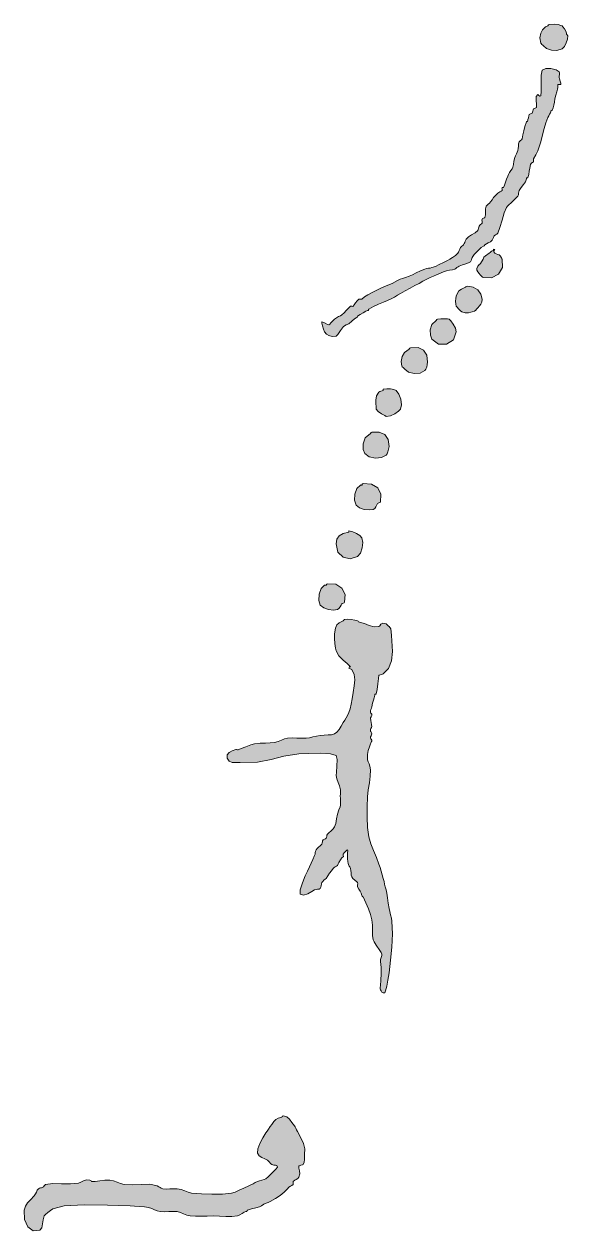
# Model space of a CAD drawing. Header units: inches. Extents: x -493 to 820, y -401 to 913.
# Drawn here: x 80.8 to 121, y 676.2 to 765.5 of the extents above; entities that cross this region are included whole.
import ezdxf

# ---------------------------------------------------------------- set-up
doc = ezdxf.new("R2010")
doc.units = ezdxf.units.IN
doc.header["$MEASUREMENT"] = 0
doc.layers.add('Layer 1', color=7, linetype='Continuous')

msp = doc.modelspace()

# ---------------------------------------------------------------- hatches: boundary and pattern name
at = {"layer": 'Layer 1', "true_color": 0xffffff}
for points in [[(119.567, 765.418), (119.589, 765.441), (119.599, 765.472), (119.619, 765.502), (119.673, 765.524), (120.031, 765.549), (120.33, 765.511), (120.539, 765.453), (120.626, 765.418), (120.677, 765.354), (120.789, 765.203), (120.898, 765.027), (120.943, 764.889), (120.954, 764.799), (120.99, 764.746), (121.029, 764.711), (121.049, 764.677), (121.022, 764.445), (120.928, 764.161), (120.789, 763.896), (120.626, 763.724), (120.237, 763.594), (119.828, 763.612), (119.474, 763.739), (119.25, 763.936), (119.204, 763.988), (119.135, 764.052), (119.07, 764.111), (119.038, 764.147), (118.973, 764.543), (119.038, 764.875), (119.183, 765.133), (119.355, 765.312), (119.405, 765.346), (119.455, 765.371), (119.507, 765.392)], [(119.144, 762.136), (119.411, 762.257), (119.796, 762.261), (120.172, 762.176), (120.414, 762.03), (120.434, 761.95), (120.43, 761.826), (120.418, 761.699), (120.414, 761.606), (120.441, 761.488), (120.49, 761.324), (120.528, 761.168), (120.52, 761.077), (120.478, 761.069), (120.411, 761.079), (120.346, 761.087), (120.309, 761.077), (120.298, 761.032), (120.303, 760.974), (120.31, 760.915), (120.309, 760.865), (120.274, 760.736), (120.223, 760.542), (120.161, 760.298), (120.097, 760.018), (120.049, 759.781), (120.008, 759.563), (119.957, 759.362), (119.885, 759.171), (119.859, 759.149), (119.825, 759.143), (119.795, 759.124), (119.779, 759.065), (119.755, 758.99), (119.7, 758.889), (119.631, 758.771), (119.567, 758.642), (119.416, 758.244), (119.286, 757.814), (119.164, 757.349), (119.038, 756.842), (118.933, 756.47), (118.816, 756.161), (118.679, 755.875), (118.508, 755.571), (118.503, 755.525), (118.512, 755.461), (118.519, 755.398), (118.508, 755.359), (118.44, 755.311), (118.385, 755.273), (118.338, 755.226), (118.296, 755.147), (118.226, 754.899), (118.194, 754.66), (118.16, 754.426), (118.085, 754.195), (118.059, 754.173), (118.025, 754.166), (117.995, 754.147), (117.979, 754.089), (117.912, 753.884), (117.767, 753.676), (117.595, 753.462), (117.45, 753.242), (117.417, 753.137), (117.403, 753.027), (117.387, 752.918), (117.344, 752.818), (117.254, 752.713), (117.146, 752.61), (117.03, 752.506), (116.92, 752.395), (116.818, 752.295), (116.697, 752.19), (116.582, 752.081), (116.497, 751.971), (116.335, 751.571), (116.179, 751.034), (116.023, 750.489), (115.861, 750.065), (115.794, 749.997), (115.7, 749.944), (115.608, 749.873), (115.544, 749.748), (115.459, 749.551), (115.33, 749.44), (115.149, 749.352), (114.908, 749.218), (114.884, 749.187), (114.879, 749.154), (114.862, 749.126), (114.803, 749.112), (114.632, 749.008), (114.378, 748.77), (114.125, 748.49), (113.956, 748.266), (113.936, 748.206), (113.907, 748.104), (113.877, 748.004), (113.85, 747.948), (113.707, 747.874), (113.491, 747.8), (113.242, 747.72), (113.002, 747.63), (112.931, 747.587), (112.84, 747.522), (112.751, 747.458), (112.685, 747.418), (112.501, 747.363), (112.296, 747.325), (112.074, 747.28), (111.838, 747.207), (111.664, 747.134), (111.504, 747.062), (111.326, 746.983), (111.097, 746.889), (110.865, 746.788), (110.604, 746.659), (110.324, 746.513), (110.038, 746.359), (109.725, 746.194), (109.38, 746.012), (109.02, 745.819), (108.662, 745.619), (108.432, 745.479), (108.211, 745.34), (107.977, 745.208), (107.708, 745.089), (107.402, 744.971), (107.044, 744.823), (106.674, 744.649), (106.332, 744.454), (106.308, 744.422), (106.303, 744.389), (106.286, 744.362), (106.226, 744.348), (106.092, 744.297), (105.89, 744.182), (105.669, 744.044), (105.485, 743.924), (105.461, 743.893), (105.456, 743.859), (105.439, 743.832), (105.379, 743.818), (105.252, 743.735), (105.053, 743.556), (104.832, 743.376), (104.638, 743.289), (104.447, 743.155), (104.227, 742.869), (104.026, 742.582), (103.897, 742.442), (103.605, 742.427), (103.372, 742.492), (103.188, 742.611), (103.05, 742.76), (102.957, 742.959), (102.893, 743.211), (102.854, 743.423), (102.838, 743.501), (102.921, 743.495), (103.084, 743.416), (103.256, 743.325), (103.367, 743.289), (103.429, 743.335), (103.516, 743.437), (103.634, 743.571), (103.791, 743.712), (103.936, 743.81), (104.085, 743.895), (104.221, 743.968), (104.32, 744.03), (104.492, 744.181), (104.642, 744.34), (104.789, 744.502), (104.956, 744.666), (105, 744.674), (105.064, 744.664), (105.127, 744.655), (105.167, 744.666), (105.246, 744.777), (105.344, 744.924), (105.459, 745.073), (105.591, 745.195), (105.636, 745.201), (105.7, 745.192), (105.763, 745.184), (105.803, 745.195), (105.997, 745.367), (106.259, 745.522), (106.558, 745.673), (106.861, 745.83), (107.202, 745.995), (107.61, 746.17), (108.04, 746.36), (108.45, 746.571), (108.63, 746.661), (108.812, 746.726), (109.024, 746.793), (109.297, 746.889), (109.549, 746.999), (109.835, 747.137), (110.144, 747.284), (110.461, 747.418), (110.597, 747.456), (110.732, 747.476), (110.865, 747.494), (110.991, 747.524), (111.243, 747.62), (111.534, 747.745), (111.843, 747.893), (112.155, 748.054), (112.315, 748.144), (112.523, 748.273), (112.732, 748.425), (112.896, 748.583), (112.954, 748.678), (112.999, 748.786), (113.046, 748.899), (113.108, 749.007), (113.159, 749.061), (113.214, 749.104), (113.269, 749.152), (113.32, 749.218), (113.376, 749.313), (113.417, 749.394), (113.462, 749.492), (113.532, 749.642), (113.688, 749.816), (113.927, 749.963), (114.179, 750.108), (114.379, 750.277), (114.417, 750.35), (114.438, 750.435), (114.457, 750.521), (114.485, 750.595), (114.534, 750.656), (114.596, 750.709), (114.656, 750.759), (114.697, 750.807), (114.71, 750.879), (114.699, 750.964), (114.686, 751.05), (114.697, 751.124), (114.736, 751.153), (114.806, 751.181), (114.874, 751.207), (114.908, 751.23), (114.947, 751.444), (114.947, 751.656), (114.954, 751.867), (115.014, 752.077), (115.07, 752.147), (115.158, 752.223), (115.252, 752.305), (115.332, 752.395), (115.44, 752.555), (115.555, 752.711), (115.689, 752.869), (115.861, 753.03), (115.937, 753.084), (116.02, 753.134), (116.103, 753.185), (116.179, 753.242), (116.188, 753.284), (116.179, 753.349), (116.169, 753.413), (116.179, 753.454), (116.2, 753.457), (116.234, 753.452), (116.266, 753.448), (116.285, 753.454), (116.372, 753.632), (116.445, 753.853), (116.518, 754.085), (116.603, 754.301), (116.657, 754.415), (116.731, 754.558), (116.82, 754.704), (116.92, 754.83), (116.984, 754.959), (117.021, 755.155), (117.062, 755.4), (117.132, 755.677), (117.183, 755.812), (117.239, 755.945), (117.295, 756.076), (117.344, 756.207), (117.374, 756.352), (117.39, 756.513), (117.409, 756.68), (117.45, 756.842), (117.491, 756.892), (117.555, 756.929), (117.619, 756.976), (117.661, 757.054), (117.729, 757.355), (117.795, 757.659), (117.875, 757.978), (117.979, 758.324), (118, 758.342), (118.034, 758.352), (118.067, 758.375), (118.085, 758.43), (118.097, 758.489), (118.126, 758.622), (118.161, 758.765), (118.191, 758.854), (118.233, 758.887), (118.297, 758.909), (118.36, 758.93), (118.402, 758.959), (118.432, 759.03), (118.451, 759.115), (118.472, 759.202), (118.508, 759.277), (118.549, 759.302), (118.619, 759.332), (118.687, 759.361), (118.72, 759.383), (118.73, 759.612), (118.704, 759.921), (118.712, 760.2), (118.826, 760.336), (118.84, 760.309), (118.903, 760.258), (118.981, 760.22), (119.038, 760.23), (119.081, 760.57), (119.074, 761.175), (119.075, 761.783)], [(115.544, 748.795), (115.544, 748.812), (115.544, 748.848), (115.543, 748.884), (115.544, 748.901), (115.634, 748.877), (115.606, 748.807), (115.574, 748.704), (115.649, 748.583), (115.749, 748.535), (115.859, 748.506), (115.971, 748.463), (116.073, 748.371), (116.095, 748.33), (116.133, 748.253), (116.167, 748.182), (116.179, 748.16), (116.221, 747.527), (115.911, 747.036), (115.391, 746.763), (114.803, 746.783), (114.736, 746.823), (114.65, 746.898), (114.561, 746.996), (114.485, 747.101), (114.395, 747.223), (114.324, 747.327), (114.307, 747.45), (114.379, 747.63), (114.429, 747.694), (114.488, 747.745), (114.546, 747.791), (114.591, 747.842), (114.771, 748.156), (114.842, 748.295), (114.947, 748.392), (115.226, 748.583), (115.298, 748.641), (115.375, 748.707), (115.457, 748.764)], [(113.426, 746.042), (113.466, 746.066), (113.506, 746.101), (113.56, 746.133), (113.638, 746.148), (114.045, 746.075), (114.378, 745.872), (114.606, 745.568), (114.697, 745.195), (114.676, 744.972), (114.608, 744.816), (114.505, 744.691), (114.379, 744.56), (114.293, 744.45), (114.229, 744.368), (114.135, 744.302), (113.956, 744.242), (113.875, 744.219), (113.692, 744.183), (113.456, 744.177), (113.214, 744.242), (113.108, 744.327), (112.969, 744.466), (112.847, 744.6), (112.791, 744.666), (112.75, 744.829), (112.743, 745.037), (112.76, 745.245), (112.791, 745.407), (112.874, 745.635), (112.993, 745.81), (113.169, 745.941)], [(111.309, 743.606), (111.331, 743.63), (111.34, 743.662), (111.36, 743.691), (111.414, 743.712), (111.652, 743.735), (111.92, 743.737), (112.147, 743.727), (112.261, 743.712), (112.398, 743.587), (112.574, 743.335), (112.727, 743.034), (112.791, 742.76), (112.58, 742.173), (112.08, 741.856), (111.485, 741.859), (110.991, 742.23), (110.874, 742.533), (110.855, 742.926), (110.984, 743.314)], [(109.297, 741.489), (109.318, 741.513), (109.328, 741.543), (109.349, 741.574), (109.402, 741.595), (109.962, 741.601), (110.373, 741.416), (110.616, 741.055), (110.673, 740.536), (110.648, 740.346), (110.604, 740.166), (110.54, 740.013), (110.461, 739.901), (110.12, 739.717), (109.683, 739.677), (109.265, 739.775), (108.979, 740.007), (108.935, 740.058), (108.864, 740.125), (108.798, 740.186), (108.767, 740.219), (108.718, 740.58), (108.782, 740.937), (108.972, 741.252)], [(107.391, 738.418), (107.394, 738.437), (107.391, 738.472), (107.388, 738.507), (107.391, 738.524), (107.645, 738.563), (107.928, 738.546), (108.181, 738.492), (108.344, 738.418), (108.548, 738.154), (108.687, 737.78), (108.733, 737.38), (108.662, 737.042), (108.517, 736.889), (108.244, 736.702), (107.915, 736.553), (107.603, 736.513), (107.503, 736.57), (107.267, 736.712), (107.014, 736.886), (106.861, 737.042), (106.852, 737.088), (106.854, 737.146), (106.859, 737.205), (106.861, 737.254), (106.84, 737.449), (106.831, 737.723), (106.89, 738.027), (107.073, 738.312), (107.142, 738.358), (107.214, 738.378), (107.296, 738.392)], [(106.438, 735.242), (106.46, 735.266), (106.469, 735.297), (106.49, 735.327), (106.544, 735.348), (107.097, 735.354), (107.508, 735.171), (107.755, 734.812), (107.814, 734.289), (107.785, 734.081), (107.733, 733.896), (107.669, 733.749), (107.603, 733.654), (107.269, 733.479), (106.812, 733.427), (106.354, 733.515), (106.015, 733.76), (105.896, 734.071), (105.893, 734.492), (106.057, 734.917)], [(105.803, 731.431), (105.824, 731.454), (105.834, 731.485), (105.854, 731.515), (105.909, 731.536), (106.515, 731.499), (106.976, 731.212), (107.22, 730.743), (107.179, 730.16), (107.141, 730.127), (107.073, 730.103), (107.006, 730.08), (106.967, 730.054), (106.921, 729.955), (106.851, 729.826), (106.759, 729.705), (106.649, 729.63), (106.355, 729.592), (105.984, 729.63), (105.628, 729.748), (105.379, 729.948), (105.268, 730.301), (105.287, 730.752), (105.431, 731.173), (105.697, 731.431), (105.722, 731.434), (105.75, 731.43), (105.778, 731.427)], [(104.85, 727.937), (104.85, 727.953), (104.85, 727.989), (104.85, 728.025), (104.85, 728.042), (105.131, 727.977), (105.416, 727.849), (105.656, 727.685), (105.803, 727.513), (105.874, 727.182), (105.837, 726.774), (105.704, 726.392), (105.485, 726.136), (104.952, 725.979), (104.421, 726.096), (104.025, 726.471), (103.897, 727.089), (103.964, 727.421), (104.129, 727.671), (104.417, 727.842)], [(103.156, 724.019), (103.177, 724.042), (103.187, 724.073), (103.208, 724.104), (103.262, 724.125), (103.868, 724.088), (104.328, 723.8), (104.573, 723.331), (104.532, 722.748), (104.494, 722.715), (104.426, 722.69), (104.358, 722.668), (104.32, 722.642), (104.274, 722.543), (104.204, 722.414), (104.112, 722.294), (104.003, 722.219), (103.709, 722.18), (103.337, 722.219), (102.981, 722.336), (102.732, 722.536), (102.621, 722.89), (102.64, 723.341), (102.784, 723.761), (103.05, 724.019), (103.075, 724.022), (103.103, 724.018), (103.131, 724.015)], [(104.426, 721.372), (104.444, 721.391), (104.459, 721.421), (104.485, 721.454), (104.532, 721.478), (104.768, 721.505), (105.026, 721.485), (105.275, 721.435), (105.485, 721.372), (105.527, 721.347), (105.566, 721.312), (105.619, 721.282), (105.697, 721.266), (106.001, 721.186), (106.346, 721.041), (106.709, 720.93), (107.073, 720.948), (107.13, 721.018), (107.215, 721.133), (107.362, 721.209), (107.603, 721.16), (107.64, 721.127), (107.706, 721.061), (107.772, 720.991), (107.814, 720.948), (107.939, 720.775), (107.986, 720.575), (108, 720.297), (108.026, 719.889), (108.061, 719.11), (107.991, 718.412), (107.779, 717.843), (107.391, 717.454), (107.339, 717.436), (107.229, 717.4), (107.122, 717.364), (107.073, 717.348), (107.027, 717.114), (106.994, 716.723), (106.947, 716.3), (106.861, 715.972), (106.835, 715.95), (106.802, 715.943), (106.771, 715.924), (106.755, 715.866), (106.724, 715.683), (106.664, 715.502), (106.596, 715.291), (106.544, 715.019), (106.514, 714.909), (106.468, 714.81), (106.434, 714.709), (106.438, 714.595), (106.461, 714.552), (106.497, 714.518), (106.53, 714.496), (106.544, 714.489), (106.536, 714.374), (106.498, 714.277), (106.457, 714.207), (106.438, 714.172), (106.46, 714.001), (106.495, 713.847), (106.528, 713.696), (106.544, 713.537), (106.523, 713.494), (106.479, 713.42), (106.441, 713.326), (106.438, 713.219), (106.458, 713.183), (106.493, 713.139), (106.526, 713.082), (106.544, 713.007), (106.525, 712.941), (106.483, 712.872), (106.445, 712.791), (106.438, 712.689), (106.46, 712.655), (106.501, 712.612), (106.537, 712.555), (106.544, 712.478), (106.53, 712.453), (106.497, 712.394), (106.461, 712.324), (106.438, 712.266), (106.362, 712.047), (106.275, 711.788), (106.215, 711.477), (106.226, 711.101), (106.271, 710.938), (106.335, 710.794), (106.398, 710.619), (106.438, 710.36), (106.427, 709.889), (106.361, 709.39), (106.28, 708.874), (106.226, 708.348), (106.197, 707.605), (106.194, 706.834), (106.233, 706.08), (106.332, 705.384), (106.476, 704.868), (106.67, 704.367), (106.88, 703.871), (107.073, 703.372), (107.156, 703.117), (107.236, 702.852), (107.313, 702.582), (107.391, 702.313), (107.444, 702.094), (107.484, 701.889), (107.53, 701.684), (107.603, 701.466), (107.665, 701.218), (107.715, 700.869), (107.762, 700.475), (107.814, 700.09), (107.865, 699.854), (107.929, 699.613), (107.989, 699.373), (108.026, 699.137), (108.061, 698.204), (108.022, 697.226), (107.933, 696.251), (107.814, 695.325), (107.732, 694.788), (107.647, 694.325), (107.567, 693.991), (107.497, 693.843), (107.386, 693.829), (107.292, 693.891), (107.222, 693.982), (107.179, 694.054), (107.15, 694.121), (107.153, 694.169), (107.168, 694.239), (107.179, 694.372), (107.201, 694.776), (107.234, 695.239), (107.24, 695.718), (107.179, 696.172), (107.185, 696.3), (107.229, 696.453), (107.274, 696.597), (107.285, 696.701), (107.23, 696.832), (107.143, 696.975), (107.046, 697.114), (106.967, 697.231), (106.875, 697.368), (106.784, 697.496), (106.706, 697.623), (106.649, 697.76), (106.6, 698.077), (106.591, 698.447), (106.584, 698.845), (106.544, 699.243), (106.444, 699.633), (106.292, 700.054), (106.106, 700.493), (105.909, 700.937), (105.884, 700.958), (105.85, 700.965), (105.819, 700.985), (105.803, 701.042), (105.764, 701.223), (105.683, 701.372), (105.583, 701.515), (105.485, 701.678), (105.473, 701.751), (105.484, 701.836), (105.496, 701.921), (105.485, 701.996), (105.423, 702.052), (105.288, 702.172), (105.145, 702.311), (105.062, 702.419), (105.024, 702.562), (105.005, 702.73), (104.987, 702.902), (104.956, 703.054), (104.933, 703.108), (104.906, 703.156), (104.877, 703.207), (104.85, 703.266), (104.801, 703.407), (104.769, 703.562), (104.75, 703.754), (104.744, 704.007), (104.748, 704.091), (104.755, 704.229), (104.757, 704.363), (104.744, 704.431), (104.702, 704.391), (104.605, 704.299), (104.497, 704.193), (104.426, 704.113), (104.42, 704.068), (104.429, 704.003), (104.437, 703.941), (104.426, 703.901), (104.36, 703.849), (104.311, 703.807), (104.266, 703.759), (104.214, 703.689), (104.097, 703.498), (104.047, 703.382), (104.028, 703.314), (104.003, 703.266), (103.931, 703.208), (103.842, 703.161), (103.754, 703.112), (103.685, 703.054), (103.554, 702.881), (103.42, 702.692), (103.286, 702.499), (103.156, 702.313), (103.089, 702.244), (103.002, 702.174), (102.913, 702.094), (102.838, 701.996), (102.809, 701.898), (102.794, 701.773), (102.775, 701.654), (102.732, 701.572), (102.641, 701.526), (102.53, 701.509), (102.416, 701.497), (102.309, 701.466), (102.106, 701.344), (101.798, 701.173), (101.481, 701.068), (101.25, 701.148), (101.243, 701.472), (101.405, 701.976), (101.622, 702.49), (101.779, 702.843), (101.923, 703.168), (102.056, 703.444), (102.183, 703.711), (102.309, 704.007), (102.338, 704.116), (102.354, 704.222), (102.373, 704.326), (102.415, 704.431), (102.488, 704.519), (102.598, 704.614), (102.721, 704.724), (102.838, 704.854), (102.874, 704.934), (102.889, 705.019), (102.904, 705.101), (102.944, 705.172), (102.99, 705.202), (103.052, 705.224), (103.113, 705.248), (103.156, 705.278), (103.189, 705.35), (103.207, 705.433), (103.225, 705.519), (103.262, 705.596), (103.362, 705.693), (103.522, 705.83), (103.684, 705.982), (103.791, 706.125), (103.87, 706.381), (103.936, 706.718), (104.009, 707.076), (104.108, 707.396), (104.197, 707.602), (104.235, 707.739), (104.236, 707.916), (104.214, 708.242), (104.212, 708.405), (104.218, 708.576), (104.222, 708.739), (104.214, 708.878), (104.148, 709.157), (104.051, 709.422), (103.957, 709.68), (103.897, 709.937), (103.918, 710.171), (103.96, 710.627), (103.971, 711.109), (103.897, 711.419), (103.49, 711.54), (102.727, 711.579), (101.861, 711.565), (101.144, 711.525), (100.039, 711.35), (99.087, 711.104), (98.079, 710.909), (96.803, 710.89), (96.471, 710.894), (96.198, 710.901), (95.988, 710.982), (95.85, 711.207), (95.839, 711.47), (95.977, 711.635), (96.209, 711.745), (96.485, 711.842), (96.531, 711.844), (96.596, 711.837), (96.659, 711.832), (96.697, 711.842), (96.867, 711.926), (97.214, 712.06), (97.593, 712.19), (97.861, 712.266), (98.292, 712.32), (98.681, 712.333), (99.031, 712.339), (99.344, 712.372), (99.611, 712.447), (99.859, 712.544), (100.087, 712.635), (100.297, 712.689), (100.656, 712.712), (101, 712.701), (101.336, 712.685), (101.673, 712.689), (101.919, 712.725), (102.183, 712.783), (102.457, 712.848), (102.732, 712.901), (103.028, 712.925), (103.312, 712.928), (103.571, 712.944), (103.791, 713.007), (103.961, 713.139), (104.117, 713.339), (104.269, 713.584), (104.426, 713.854), (104.539, 714.03), (104.647, 714.194), (104.751, 714.373), (104.85, 714.595), (104.935, 714.863), (105.018, 715.204), (105.096, 715.611), (105.167, 716.078), (105.239, 716.558), (105.28, 716.999), (105.238, 717.402), (105.062, 717.771), (105.023, 717.794), (104.952, 717.829), (104.882, 717.861), (104.85, 717.877), (104.857, 717.923), (104.885, 717.969), (104.921, 717.995), (104.956, 717.983), (104.721, 718.21), (104.412, 718.473), (104.11, 718.782), (103.897, 719.148), (103.847, 719.366), (103.803, 719.696), (103.78, 720.07), (103.791, 720.419), (103.852, 720.845), (103.95, 721.091), (104.128, 721.24)], [(99.873, 684.631), (99.882, 684.648), (99.897, 684.685), (99.927, 684.721), (99.979, 684.737), (100.245, 684.664), (100.449, 684.479), (100.63, 684.239), (100.826, 683.996), (100.868, 683.929), (100.919, 683.822), (100.976, 683.696), (101.038, 683.572), (101.292, 683.1), (101.48, 682.683), (101.579, 682.287), (101.567, 681.878), (101.558, 681.695), (101.563, 681.496), (101.544, 681.302), (101.461, 681.137), (101.405, 681.112), (101.296, 681.075), (101.19, 681.042), (101.144, 681.031), (101.146, 680.864), (101.192, 680.664), (101.214, 680.436), (101.144, 680.184), (101.062, 680.091), (100.954, 680.028), (100.834, 679.964), (100.72, 679.866), (100.712, 679.822), (100.722, 679.758), (100.731, 679.695), (100.72, 679.655), (100.621, 679.585), (100.515, 679.52), (100.406, 679.443), (100.297, 679.337), (100.048, 679.078), (99.763, 678.836), (99.427, 678.606), (99.026, 678.384), (98.871, 678.32), (98.713, 678.265), (98.553, 678.189), (98.391, 678.066), (98.227, 677.991), (97.949, 677.921), (97.628, 677.845), (97.332, 677.749), (97.312, 677.725), (97.304, 677.69), (97.284, 677.659), (97.226, 677.643), (97.087, 677.596), (96.936, 677.499), (96.771, 677.395), (96.591, 677.325), (96.189, 677.284), (95.742, 677.288), (95.27, 677.312), (94.791, 677.325), (94.354, 677.316), (93.914, 677.302), (93.488, 677.299), (93.097, 677.325), (92.855, 677.384), (92.619, 677.479), (92.384, 677.575), (92.144, 677.643), (91.845, 677.664), (91.532, 677.647), (91.208, 677.629), (90.874, 677.643), (90.657, 677.698), (90.461, 677.788), (90.26, 677.884), (90.026, 677.96), (89.723, 678.007), (89.364, 678.035), (88.993, 678.052), (88.65, 678.066), (86.99, 678.131), (85.253, 678.145), (83.785, 678.066), (82.932, 677.854), (82.757, 677.729), (82.562, 677.579), (82.394, 677.433), (82.297, 677.325), (82.213, 677.044), (82.185, 676.729), (82.134, 676.447), (81.979, 676.267), (81.477, 676.22), (81.077, 676.514), (80.837, 677.054), (80.814, 677.749), (80.905, 678.057), (81.065, 678.296), (81.285, 678.526), (81.556, 678.808), (81.656, 678.951), (81.724, 679.094), (81.787, 679.226), (81.874, 679.337), (81.945, 679.379), (82.021, 679.396), (82.102, 679.41), (82.191, 679.443), (82.239, 679.485), (82.302, 679.554), (82.362, 679.621), (82.403, 679.655), (82.939, 679.721), (83.588, 679.707), (84.253, 679.694), (84.838, 679.761), (85.005, 679.832), (85.2, 679.929), (85.425, 679.994), (85.685, 679.972), (85.723, 679.95), (85.763, 679.914), (85.791, 679.88), (85.791, 679.866), (86.059, 679.881), (86.408, 679.93), (86.793, 679.973), (87.167, 679.972), (87.425, 679.916), (87.688, 679.822), (87.955, 679.723), (88.227, 679.655), (88.845, 679.626), (89.486, 679.661), (90.105, 679.666), (90.662, 679.549), (90.78, 679.488), (90.869, 679.428), (90.96, 679.375), (91.085, 679.337), (91.338, 679.316), (91.607, 679.328), (91.88, 679.344), (92.144, 679.337), (92.433, 679.274), (92.699, 679.177), (92.953, 679.081), (93.203, 679.02), (93.931, 678.952), (94.715, 678.925), (95.484, 678.945), (96.167, 679.02), (96.426, 679.094), (96.738, 679.225), (97.083, 679.386), (97.438, 679.549), (97.598, 679.625), (97.753, 679.708), (97.911, 679.791), (98.073, 679.866), (98.241, 679.924), (98.414, 679.969), (98.575, 680.016), (98.708, 680.078), (98.862, 680.218), (99.151, 680.5), (99.432, 680.781), (99.556, 680.925), (99.51, 681.056), (99.422, 681.083), (99.296, 681.084), (99.132, 681.137), (99.042, 681.208), (98.961, 681.301), (98.886, 681.391), (98.814, 681.455), (98.628, 681.542), (98.403, 681.642), (98.198, 681.78), (98.073, 681.984), (98.099, 682.301), (98.261, 682.699), (98.487, 683.11), (98.708, 683.466), (98.79, 683.593), (98.897, 683.759), (99.017, 683.938), (99.132, 684.102), (99.296, 684.325), (99.433, 684.475), (99.604, 684.57)]]:
    msp.add_hatch(color=7, dxfattribs=at).paths.add_polyline_path(points)

# ---------------------------------------------------------------- linework, layer by layer
at = {"layer": 'Layer 1', "lineweight": 0}
for points in [[(119.567, 765.418), (119.589, 765.441), (119.599, 765.472), (119.619, 765.502), (119.673, 765.524), (120.031, 765.549), (120.33, 765.511), (120.539, 765.453), (120.626, 765.418), (120.677, 765.354), (120.789, 765.203), (120.898, 765.027), (120.943, 764.889), (120.954, 764.799), (120.99, 764.746), (121.029, 764.711), (121.049, 764.677), (121.022, 764.445), (120.928, 764.161), (120.789, 763.896), (120.626, 763.724), (120.237, 763.594), (119.828, 763.612), (119.474, 763.739), (119.25, 763.936), (119.204, 763.988), (119.135, 764.052), (119.07, 764.111), (119.038, 764.147), (118.973, 764.543), (119.038, 764.875), (119.183, 765.133), (119.355, 765.312), (119.405, 765.346), (119.455, 765.371), (119.507, 765.392), (119.567, 765.418), (119.567, 765.418)], [(119.144, 762.136), (119.411, 762.257), (119.796, 762.261), (120.172, 762.176), (120.414, 762.03), (120.434, 761.95), (120.43, 761.826), (120.418, 761.699), (120.414, 761.606), (120.441, 761.488), (120.49, 761.324), (120.528, 761.168), (120.52, 761.077), (120.478, 761.069), (120.411, 761.079), (120.346, 761.087), (120.309, 761.077), (120.298, 761.032), (120.303, 760.974), (120.31, 760.915), (120.309, 760.865), (120.274, 760.736), (120.223, 760.542), (120.161, 760.298), (120.097, 760.018), (120.049, 759.781), (120.008, 759.563), (119.957, 759.362), (119.885, 759.171), (119.859, 759.149), (119.825, 759.143), (119.795, 759.124), (119.779, 759.065), (119.755, 758.99), (119.7, 758.889), (119.631, 758.771), (119.567, 758.642), (119.416, 758.244), (119.286, 757.814), (119.164, 757.349), (119.038, 756.842), (118.933, 756.47), (118.816, 756.161), (118.679, 755.875), (118.508, 755.571), (118.503, 755.525), (118.512, 755.461), (118.519, 755.398), (118.508, 755.359), (118.44, 755.311), (118.385, 755.273), (118.338, 755.226), (118.296, 755.147), (118.226, 754.899), (118.194, 754.66), (118.16, 754.426), (118.085, 754.195), (118.059, 754.173), (118.025, 754.166), (117.995, 754.147), (117.979, 754.089), (117.912, 753.884), (117.767, 753.676), (117.595, 753.462), (117.45, 753.242), (117.417, 753.137), (117.403, 753.027), (117.387, 752.918), (117.344, 752.818), (117.254, 752.713), (117.146, 752.61), (117.03, 752.506), (116.92, 752.395), (116.818, 752.295), (116.697, 752.19), (116.582, 752.081), (116.497, 751.971), (116.335, 751.571), (116.179, 751.034), (116.023, 750.489), (115.861, 750.065), (115.794, 749.997), (115.7, 749.944), (115.608, 749.873), (115.544, 749.748), (115.459, 749.551), (115.33, 749.44), (115.149, 749.352), (114.908, 749.218), (114.884, 749.187), (114.879, 749.154), (114.862, 749.126), (114.803, 749.112), (114.632, 749.008), (114.378, 748.77), (114.125, 748.49), (113.956, 748.266), (113.936, 748.206), (113.907, 748.104), (113.877, 748.004), (113.85, 747.948), (113.707, 747.874), (113.491, 747.8), (113.242, 747.72), (113.002, 747.63), (112.931, 747.587), (112.84, 747.522), (112.751, 747.458), (112.685, 747.418), (112.501, 747.363), (112.296, 747.325), (112.074, 747.28), (111.838, 747.207), (111.664, 747.134), (111.504, 747.062), (111.326, 746.983), (111.097, 746.889), (110.865, 746.788), (110.604, 746.659), (110.324, 746.513), (110.038, 746.359), (109.725, 746.194), (109.38, 746.012), (109.02, 745.819), (108.662, 745.619), (108.432, 745.479), (108.211, 745.34), (107.977, 745.208), (107.708, 745.089), (107.402, 744.971), (107.044, 744.823), (106.674, 744.649), (106.332, 744.454), (106.308, 744.422), (106.303, 744.389), (106.286, 744.362), (106.226, 744.348), (106.092, 744.297), (105.89, 744.182), (105.669, 744.044), (105.485, 743.924), (105.461, 743.893), (105.456, 743.859), (105.439, 743.832), (105.379, 743.818), (105.252, 743.735), (105.053, 743.556), (104.832, 743.376), (104.638, 743.289), (104.447, 743.155), (104.227, 742.869), (104.026, 742.582), (103.897, 742.442), (103.605, 742.427), (103.372, 742.492), (103.188, 742.611), (103.05, 742.76), (102.957, 742.959), (102.893, 743.211), (102.854, 743.423), (102.838, 743.501), (102.921, 743.495), (103.084, 743.416), (103.256, 743.325), (103.367, 743.289), (103.429, 743.335), (103.516, 743.437), (103.634, 743.571), (103.791, 743.712), (103.936, 743.81), (104.085, 743.895), (104.221, 743.968), (104.32, 744.03), (104.492, 744.181), (104.642, 744.34), (104.789, 744.502), (104.956, 744.666), (105, 744.674), (105.064, 744.664), (105.127, 744.655), (105.167, 744.666), (105.246, 744.777), (105.344, 744.924), (105.459, 745.073), (105.591, 745.195), (105.636, 745.201), (105.7, 745.192), (105.763, 745.184), (105.803, 745.195), (105.997, 745.367), (106.259, 745.522), (106.558, 745.673), (106.861, 745.83), (107.202, 745.995), (107.61, 746.17), (108.04, 746.36), (108.45, 746.571), (108.63, 746.661), (108.812, 746.726), (109.024, 746.793), (109.297, 746.889), (109.549, 746.999), (109.835, 747.137), (110.144, 747.284), (110.461, 747.418), (110.597, 747.456), (110.732, 747.476), (110.865, 747.494), (110.991, 747.524), (111.243, 747.62), (111.534, 747.745), (111.843, 747.893), (112.155, 748.054), (112.315, 748.144), (112.523, 748.273), (112.732, 748.425), (112.896, 748.583), (112.954, 748.678), (112.999, 748.786), (113.046, 748.899), (113.108, 749.007), (113.159, 749.061), (113.214, 749.104), (113.269, 749.152), (113.32, 749.218), (113.376, 749.313), (113.417, 749.394), (113.462, 749.492), (113.532, 749.642), (113.688, 749.816), (113.927, 749.963), (114.179, 750.108), (114.379, 750.277), (114.417, 750.35), (114.438, 750.435), (114.457, 750.521), (114.485, 750.595), (114.534, 750.656), (114.596, 750.709), (114.656, 750.759), (114.697, 750.807), (114.71, 750.879), (114.699, 750.964), (114.686, 751.05), (114.697, 751.124), (114.736, 751.153), (114.806, 751.181), (114.874, 751.207), (114.908, 751.23), (114.947, 751.444), (114.947, 751.656), (114.954, 751.867), (115.014, 752.077), (115.07, 752.147), (115.158, 752.223), (115.252, 752.305), (115.332, 752.395), (115.44, 752.555), (115.555, 752.711), (115.689, 752.869), (115.861, 753.03), (115.937, 753.084), (116.02, 753.134), (116.103, 753.185), (116.179, 753.242), (116.188, 753.284), (116.179, 753.349), (116.169, 753.413), (116.179, 753.454), (116.2, 753.457), (116.234, 753.452), (116.266, 753.448), (116.285, 753.454), (116.372, 753.632), (116.445, 753.853), (116.518, 754.085), (116.603, 754.301), (116.657, 754.415), (116.731, 754.558), (116.82, 754.704), (116.92, 754.83), (116.984, 754.959), (117.021, 755.155), (117.062, 755.4), (117.132, 755.677), (117.183, 755.812), (117.239, 755.945), (117.295, 756.076), (117.344, 756.207), (117.374, 756.352), (117.39, 756.513), (117.409, 756.68), (117.45, 756.842), (117.491, 756.892), (117.555, 756.929), (117.619, 756.976), (117.661, 757.054), (117.729, 757.355), (117.795, 757.659), (117.875, 757.978), (117.979, 758.324), (118, 758.342), (118.034, 758.352), (118.067, 758.375), (118.085, 758.43), (118.097, 758.489), (118.126, 758.622), (118.161, 758.765), (118.191, 758.854), (118.233, 758.887), (118.297, 758.909), (118.36, 758.93), (118.402, 758.959), (118.432, 759.03), (118.451, 759.115), (118.472, 759.202), (118.508, 759.277), (118.549, 759.302), (118.619, 759.332), (118.687, 759.361), (118.72, 759.383), (118.73, 759.612), (118.704, 759.921), (118.712, 760.2), (118.826, 760.336), (118.84, 760.309), (118.903, 760.258), (118.981, 760.22), (119.038, 760.23), (119.081, 760.57), (119.074, 761.175), (119.075, 761.783), (119.144, 762.136), (119.144, 762.136)], [(115.544, 748.795), (115.544, 748.812), (115.544, 748.848), (115.543, 748.884), (115.544, 748.901), (115.634, 748.877), (115.606, 748.807), (115.574, 748.704), (115.649, 748.583), (115.749, 748.535), (115.859, 748.506), (115.971, 748.463), (116.073, 748.371), (116.095, 748.33), (116.133, 748.253), (116.167, 748.182), (116.179, 748.16), (116.221, 747.527), (115.911, 747.036), (115.391, 746.763), (114.803, 746.783), (114.736, 746.823), (114.65, 746.898), (114.561, 746.996), (114.485, 747.101), (114.395, 747.223), (114.324, 747.327), (114.307, 747.45), (114.379, 747.63), (114.429, 747.694), (114.488, 747.745), (114.546, 747.791), (114.591, 747.842), (114.771, 748.156), (114.842, 748.295), (114.947, 748.392), (115.226, 748.583), (115.298, 748.641), (115.375, 748.707), (115.457, 748.764), (115.544, 748.795), (115.544, 748.795)], [(113.426, 746.042), (113.466, 746.066), (113.506, 746.101), (113.56, 746.133), (113.638, 746.148), (114.045, 746.075), (114.378, 745.872), (114.606, 745.568), (114.697, 745.195), (114.676, 744.972), (114.608, 744.816), (114.505, 744.691), (114.379, 744.56), (114.293, 744.45), (114.229, 744.368), (114.135, 744.302), (113.956, 744.242), (113.875, 744.219), (113.692, 744.183), (113.456, 744.177), (113.214, 744.242), (113.108, 744.327), (112.969, 744.466), (112.847, 744.6), (112.791, 744.666), (112.75, 744.829), (112.743, 745.037), (112.76, 745.245), (112.791, 745.407), (112.874, 745.635), (112.993, 745.81), (113.169, 745.941), (113.426, 746.042), (113.426, 746.042)], [(111.309, 743.606), (111.331, 743.63), (111.34, 743.662), (111.36, 743.691), (111.414, 743.712), (111.652, 743.735), (111.92, 743.737), (112.147, 743.727), (112.261, 743.712), (112.398, 743.587), (112.574, 743.335), (112.727, 743.034), (112.791, 742.76), (112.58, 742.173), (112.08, 741.856), (111.485, 741.859), (110.991, 742.23), (110.874, 742.533), (110.855, 742.926), (110.984, 743.314), (111.309, 743.606), (111.309, 743.606)], [(109.297, 741.489), (109.318, 741.513), (109.328, 741.543), (109.349, 741.574), (109.402, 741.595), (109.962, 741.601), (110.373, 741.416), (110.616, 741.055), (110.673, 740.536), (110.648, 740.346), (110.604, 740.166), (110.54, 740.013), (110.461, 739.901), (110.12, 739.717), (109.683, 739.677), (109.265, 739.775), (108.979, 740.007), (108.935, 740.058), (108.864, 740.125), (108.798, 740.186), (108.767, 740.219), (108.718, 740.58), (108.782, 740.937), (108.972, 741.252), (109.297, 741.489), (109.297, 741.489)], [(107.391, 738.418), (107.394, 738.437), (107.391, 738.472), (107.388, 738.507), (107.391, 738.524), (107.645, 738.563), (107.928, 738.546), (108.181, 738.492), (108.344, 738.418), (108.548, 738.154), (108.687, 737.78), (108.733, 737.38), (108.662, 737.042), (108.517, 736.889), (108.244, 736.702), (107.915, 736.553), (107.603, 736.513), (107.503, 736.57), (107.267, 736.712), (107.014, 736.886), (106.861, 737.042), (106.852, 737.088), (106.854, 737.146), (106.859, 737.205), (106.861, 737.254), (106.84, 737.449), (106.831, 737.723), (106.89, 738.027), (107.073, 738.312), (107.142, 738.358), (107.214, 738.378), (107.296, 738.392), (107.391, 738.418), (107.391, 738.418)], [(106.438, 735.242), (106.46, 735.266), (106.469, 735.297), (106.49, 735.327), (106.544, 735.348), (107.097, 735.354), (107.508, 735.171), (107.755, 734.812), (107.814, 734.289), (107.785, 734.081), (107.733, 733.896), (107.669, 733.749), (107.603, 733.654), (107.269, 733.479), (106.812, 733.427), (106.354, 733.515), (106.015, 733.76), (105.896, 734.071), (105.893, 734.492), (106.057, 734.917), (106.438, 735.242), (106.438, 735.242)], [(105.803, 731.431), (105.824, 731.454), (105.834, 731.485), (105.854, 731.515), (105.909, 731.536), (106.515, 731.499), (106.976, 731.212), (107.22, 730.743), (107.179, 730.16), (107.141, 730.127), (107.073, 730.103), (107.006, 730.08), (106.967, 730.054), (106.921, 729.955), (106.851, 729.826), (106.759, 729.705), (106.649, 729.63), (106.355, 729.592), (105.984, 729.63), (105.628, 729.748), (105.379, 729.948), (105.268, 730.301), (105.287, 730.752), (105.431, 731.173), (105.697, 731.431), (105.722, 731.434), (105.75, 731.43), (105.778, 731.427), (105.803, 731.431), (105.803, 731.431)], [(104.85, 727.937), (104.85, 727.953), (104.85, 727.989), (104.85, 728.025), (104.85, 728.042), (105.131, 727.977), (105.416, 727.849), (105.656, 727.685), (105.803, 727.513), (105.874, 727.182), (105.837, 726.774), (105.704, 726.392), (105.485, 726.136), (104.952, 725.979), (104.421, 726.096), (104.025, 726.471), (103.897, 727.089), (103.964, 727.421), (104.129, 727.671), (104.417, 727.842), (104.85, 727.937), (104.85, 727.937)], [(103.156, 724.019), (103.177, 724.042), (103.187, 724.073), (103.208, 724.104), (103.262, 724.125), (103.868, 724.088), (104.328, 723.8), (104.573, 723.331), (104.532, 722.748), (104.494, 722.715), (104.426, 722.69), (104.358, 722.668), (104.32, 722.642), (104.274, 722.543), (104.204, 722.414), (104.112, 722.294), (104.003, 722.219), (103.709, 722.18), (103.337, 722.219), (102.981, 722.336), (102.732, 722.536), (102.621, 722.89), (102.64, 723.341), (102.784, 723.761), (103.05, 724.019), (103.075, 724.022), (103.103, 724.018), (103.131, 724.015), (103.156, 724.019), (103.156, 724.019)], [(104.426, 721.372), (104.444, 721.391), (104.459, 721.421), (104.485, 721.454), (104.532, 721.478), (104.768, 721.505), (105.026, 721.485), (105.275, 721.435), (105.485, 721.372), (105.527, 721.347), (105.566, 721.312), (105.619, 721.282), (105.697, 721.266), (106.001, 721.186), (106.346, 721.041), (106.709, 720.93), (107.073, 720.948), (107.13, 721.018), (107.215, 721.133), (107.362, 721.209), (107.603, 721.16), (107.64, 721.127), (107.706, 721.061), (107.772, 720.991), (107.814, 720.948), (107.939, 720.775), (107.986, 720.575), (108, 720.297), (108.026, 719.889), (108.061, 719.11), (107.991, 718.412), (107.779, 717.843), (107.391, 717.454), (107.339, 717.436), (107.229, 717.4), (107.122, 717.364), (107.073, 717.348), (107.027, 717.114), (106.994, 716.723), (106.947, 716.3), (106.861, 715.972), (106.835, 715.95), (106.802, 715.943), (106.771, 715.924), (106.755, 715.866), (106.724, 715.683), (106.664, 715.502), (106.596, 715.291), (106.544, 715.019), (106.514, 714.909), (106.468, 714.81), (106.434, 714.709), (106.438, 714.595), (106.461, 714.552), (106.497, 714.518), (106.53, 714.496), (106.544, 714.489), (106.536, 714.374), (106.498, 714.277), (106.457, 714.207), (106.438, 714.172), (106.46, 714.001), (106.495, 713.847), (106.528, 713.696), (106.544, 713.537), (106.523, 713.494), (106.479, 713.42), (106.441, 713.326), (106.438, 713.219), (106.458, 713.183), (106.493, 713.139), (106.526, 713.082), (106.544, 713.007), (106.525, 712.941), (106.483, 712.872), (106.445, 712.791), (106.438, 712.689), (106.46, 712.655), (106.501, 712.612), (106.537, 712.555), (106.544, 712.478), (106.53, 712.453), (106.497, 712.394), (106.461, 712.324), (106.438, 712.266), (106.362, 712.047), (106.275, 711.788), (106.215, 711.477), (106.226, 711.101), (106.271, 710.938), (106.335, 710.794), (106.398, 710.619), (106.438, 710.36), (106.427, 709.889), (106.361, 709.39), (106.28, 708.874), (106.226, 708.348), (106.197, 707.605), (106.194, 706.834), (106.233, 706.08), (106.332, 705.384), (106.476, 704.868), (106.67, 704.367), (106.88, 703.871), (107.073, 703.372), (107.156, 703.117), (107.236, 702.852), (107.313, 702.582), (107.391, 702.313), (107.444, 702.094), (107.484, 701.889), (107.53, 701.684), (107.603, 701.466), (107.665, 701.218), (107.715, 700.869), (107.762, 700.475), (107.814, 700.09), (107.865, 699.854), (107.929, 699.613), (107.989, 699.373), (108.026, 699.137), (108.061, 698.204), (108.022, 697.226), (107.933, 696.251), (107.814, 695.325), (107.732, 694.788), (107.647, 694.325), (107.567, 693.991), (107.497, 693.843), (107.386, 693.829), (107.292, 693.891), (107.222, 693.982), (107.179, 694.054), (107.15, 694.121), (107.153, 694.169), (107.168, 694.239), (107.179, 694.372), (107.201, 694.776), (107.234, 695.239), (107.24, 695.718), (107.179, 696.172), (107.185, 696.3), (107.229, 696.453), (107.274, 696.597), (107.285, 696.701), (107.23, 696.832), (107.143, 696.975), (107.046, 697.114), (106.967, 697.231), (106.875, 697.368), (106.784, 697.496), (106.706, 697.623), (106.649, 697.76), (106.6, 698.077), (106.591, 698.447), (106.584, 698.845), (106.544, 699.243), (106.444, 699.633), (106.292, 700.054), (106.106, 700.493), (105.909, 700.937), (105.884, 700.958), (105.85, 700.965), (105.819, 700.985), (105.803, 701.042), (105.764, 701.223), (105.683, 701.372), (105.583, 701.515), (105.485, 701.678), (105.473, 701.751), (105.484, 701.836), (105.496, 701.921), (105.485, 701.996), (105.423, 702.052), (105.288, 702.172), (105.145, 702.311), (105.062, 702.419), (105.024, 702.562), (105.005, 702.73), (104.987, 702.902), (104.956, 703.054), (104.933, 703.108), (104.906, 703.156), (104.877, 703.207), (104.85, 703.266), (104.801, 703.407), (104.769, 703.562), (104.75, 703.754), (104.744, 704.007), (104.748, 704.091), (104.755, 704.229), (104.757, 704.363), (104.744, 704.431), (104.702, 704.391), (104.605, 704.299), (104.497, 704.193), (104.426, 704.113), (104.42, 704.068), (104.429, 704.003), (104.437, 703.941), (104.426, 703.901), (104.36, 703.849), (104.311, 703.807), (104.266, 703.759), (104.214, 703.689), (104.097, 703.498), (104.047, 703.382), (104.028, 703.314), (104.003, 703.266), (103.931, 703.208), (103.842, 703.161), (103.754, 703.112), (103.685, 703.054), (103.554, 702.881), (103.42, 702.692), (103.286, 702.499), (103.156, 702.313), (103.089, 702.244), (103.002, 702.174), (102.913, 702.094), (102.838, 701.996), (102.809, 701.898), (102.794, 701.773), (102.775, 701.654), (102.732, 701.572), (102.641, 701.526), (102.53, 701.509), (102.416, 701.497), (102.309, 701.466), (102.106, 701.344), (101.798, 701.173), (101.481, 701.068), (101.25, 701.148), (101.243, 701.472), (101.405, 701.976), (101.622, 702.49), (101.779, 702.843), (101.923, 703.168), (102.056, 703.444), (102.183, 703.711), (102.309, 704.007), (102.338, 704.116), (102.354, 704.222), (102.373, 704.326), (102.415, 704.431), (102.488, 704.519), (102.598, 704.614), (102.721, 704.724), (102.838, 704.854), (102.874, 704.934), (102.889, 705.019), (102.904, 705.101), (102.944, 705.172), (102.99, 705.202), (103.052, 705.224), (103.113, 705.248), (103.156, 705.278), (103.189, 705.35), (103.207, 705.433), (103.225, 705.519), (103.262, 705.596), (103.362, 705.693), (103.522, 705.83), (103.684, 705.982), (103.791, 706.125), (103.87, 706.381), (103.936, 706.718), (104.009, 707.076), (104.108, 707.396), (104.197, 707.602), (104.235, 707.739), (104.236, 707.916), (104.214, 708.242), (104.212, 708.405), (104.218, 708.576), (104.222, 708.739), (104.214, 708.878), (104.148, 709.157), (104.051, 709.422), (103.957, 709.68), (103.897, 709.937), (103.918, 710.171), (103.96, 710.627), (103.971, 711.109), (103.897, 711.419), (103.49, 711.54), (102.727, 711.579), (101.861, 711.565), (101.144, 711.525), (100.039, 711.35), (99.087, 711.104), (98.079, 710.909), (96.803, 710.89), (96.471, 710.894), (96.198, 710.901), (95.988, 710.982), (95.85, 711.207), (95.839, 711.47), (95.977, 711.635), (96.209, 711.745), (96.485, 711.842), (96.531, 711.844), (96.596, 711.837), (96.659, 711.832), (96.697, 711.842), (96.867, 711.926), (97.214, 712.06), (97.593, 712.19), (97.861, 712.266), (98.292, 712.32), (98.681, 712.333), (99.031, 712.339), (99.344, 712.372), (99.611, 712.447), (99.859, 712.544), (100.087, 712.635), (100.297, 712.689), (100.656, 712.712), (101, 712.701), (101.336, 712.685), (101.673, 712.689), (101.919, 712.725), (102.183, 712.783), (102.457, 712.848), (102.732, 712.901), (103.028, 712.925), (103.312, 712.928), (103.571, 712.944), (103.791, 713.007), (103.961, 713.139), (104.117, 713.339), (104.269, 713.584), (104.426, 713.854), (104.539, 714.03), (104.647, 714.194), (104.751, 714.373), (104.85, 714.595), (104.935, 714.863), (105.018, 715.204), (105.096, 715.611), (105.167, 716.078), (105.239, 716.558), (105.28, 716.999), (105.238, 717.402), (105.062, 717.771), (105.023, 717.794), (104.952, 717.829), (104.882, 717.861), (104.85, 717.877), (104.857, 717.923), (104.885, 717.969), (104.921, 717.995), (104.956, 717.983), (104.721, 718.21), (104.412, 718.473), (104.11, 718.782), (103.897, 719.148), (103.847, 719.366), (103.803, 719.696), (103.78, 720.07), (103.791, 720.419), (103.852, 720.845), (103.95, 721.091), (104.128, 721.24), (104.426, 721.372), (104.426, 721.372)], [(99.873, 684.631), (99.882, 684.648), (99.897, 684.685), (99.927, 684.721), (99.979, 684.737), (100.245, 684.664), (100.449, 684.479), (100.63, 684.239), (100.826, 683.996), (100.868, 683.929), (100.919, 683.822), (100.976, 683.696), (101.038, 683.572), (101.292, 683.1), (101.48, 682.683), (101.579, 682.287), (101.567, 681.878), (101.558, 681.695), (101.563, 681.496), (101.544, 681.302), (101.461, 681.137), (101.405, 681.112), (101.296, 681.075), (101.19, 681.042), (101.144, 681.031), (101.146, 680.864), (101.192, 680.664), (101.214, 680.436), (101.144, 680.184), (101.062, 680.091), (100.954, 680.028), (100.834, 679.964), (100.72, 679.866), (100.712, 679.822), (100.722, 679.758), (100.731, 679.695), (100.72, 679.655), (100.621, 679.585), (100.515, 679.52), (100.406, 679.443), (100.297, 679.337), (100.048, 679.078), (99.763, 678.836), (99.427, 678.606), (99.026, 678.384), (98.871, 678.32), (98.713, 678.265), (98.553, 678.189), (98.391, 678.066), (98.227, 677.991), (97.949, 677.921), (97.628, 677.845), (97.332, 677.749), (97.312, 677.725), (97.304, 677.69), (97.284, 677.659), (97.226, 677.643), (97.087, 677.596), (96.936, 677.499), (96.771, 677.395), (96.591, 677.325), (96.189, 677.284), (95.742, 677.288), (95.27, 677.312), (94.791, 677.325), (94.354, 677.316), (93.914, 677.302), (93.488, 677.299), (93.097, 677.325), (92.855, 677.384), (92.619, 677.479), (92.384, 677.575), (92.144, 677.643), (91.845, 677.664), (91.532, 677.647), (91.208, 677.629), (90.874, 677.643), (90.657, 677.698), (90.461, 677.788), (90.26, 677.884), (90.026, 677.96), (89.723, 678.007), (89.364, 678.035), (88.993, 678.052), (88.65, 678.066), (86.99, 678.131), (85.253, 678.145), (83.785, 678.066), (82.932, 677.854), (82.757, 677.729), (82.562, 677.579), (82.394, 677.433), (82.297, 677.325), (82.213, 677.044), (82.185, 676.729), (82.134, 676.447), (81.979, 676.267), (81.477, 676.22), (81.077, 676.514), (80.837, 677.054), (80.814, 677.749), (80.905, 678.057), (81.065, 678.296), (81.285, 678.526), (81.556, 678.808), (81.656, 678.951), (81.724, 679.094), (81.787, 679.226), (81.874, 679.337), (81.945, 679.379), (82.021, 679.396), (82.102, 679.41), (82.191, 679.443), (82.239, 679.485), (82.302, 679.554), (82.362, 679.621), (82.403, 679.655), (82.939, 679.721), (83.588, 679.707), (84.253, 679.694), (84.838, 679.761), (85.005, 679.832), (85.2, 679.929), (85.425, 679.994), (85.685, 679.972), (85.723, 679.95), (85.763, 679.914), (85.791, 679.88), (85.791, 679.866), (86.059, 679.881), (86.408, 679.93), (86.793, 679.973), (87.167, 679.972), (87.425, 679.916), (87.688, 679.822), (87.955, 679.723), (88.227, 679.655), (88.845, 679.626), (89.486, 679.661), (90.105, 679.666), (90.662, 679.549), (90.78, 679.488), (90.869, 679.428), (90.96, 679.375), (91.085, 679.337), (91.338, 679.316), (91.607, 679.328), (91.88, 679.344), (92.144, 679.337), (92.433, 679.274), (92.699, 679.177), (92.953, 679.081), (93.203, 679.02), (93.931, 678.952), (94.715, 678.925), (95.484, 678.945), (96.167, 679.02), (96.426, 679.094), (96.738, 679.225), (97.083, 679.386), (97.438, 679.549), (97.598, 679.625), (97.753, 679.708), (97.911, 679.791), (98.073, 679.866), (98.241, 679.924), (98.414, 679.969), (98.575, 680.016), (98.708, 680.078), (98.862, 680.218), (99.151, 680.5), (99.432, 680.781), (99.556, 680.925), (99.51, 681.056), (99.422, 681.083), (99.296, 681.084), (99.132, 681.137), (99.042, 681.208), (98.961, 681.301), (98.886, 681.391), (98.814, 681.455), (98.628, 681.542), (98.403, 681.642), (98.198, 681.78), (98.073, 681.984), (98.099, 682.301), (98.261, 682.699), (98.487, 683.11), (98.708, 683.466), (98.79, 683.593), (98.897, 683.759), (99.017, 683.938), (99.132, 684.102), (99.296, 684.325), (99.433, 684.475), (99.604, 684.57), (99.873, 684.631), (99.873, 684.631)]]:
    msp.add_lwpolyline(points, dxfattribs=at)

doc.saveas('drawing.dxf')
